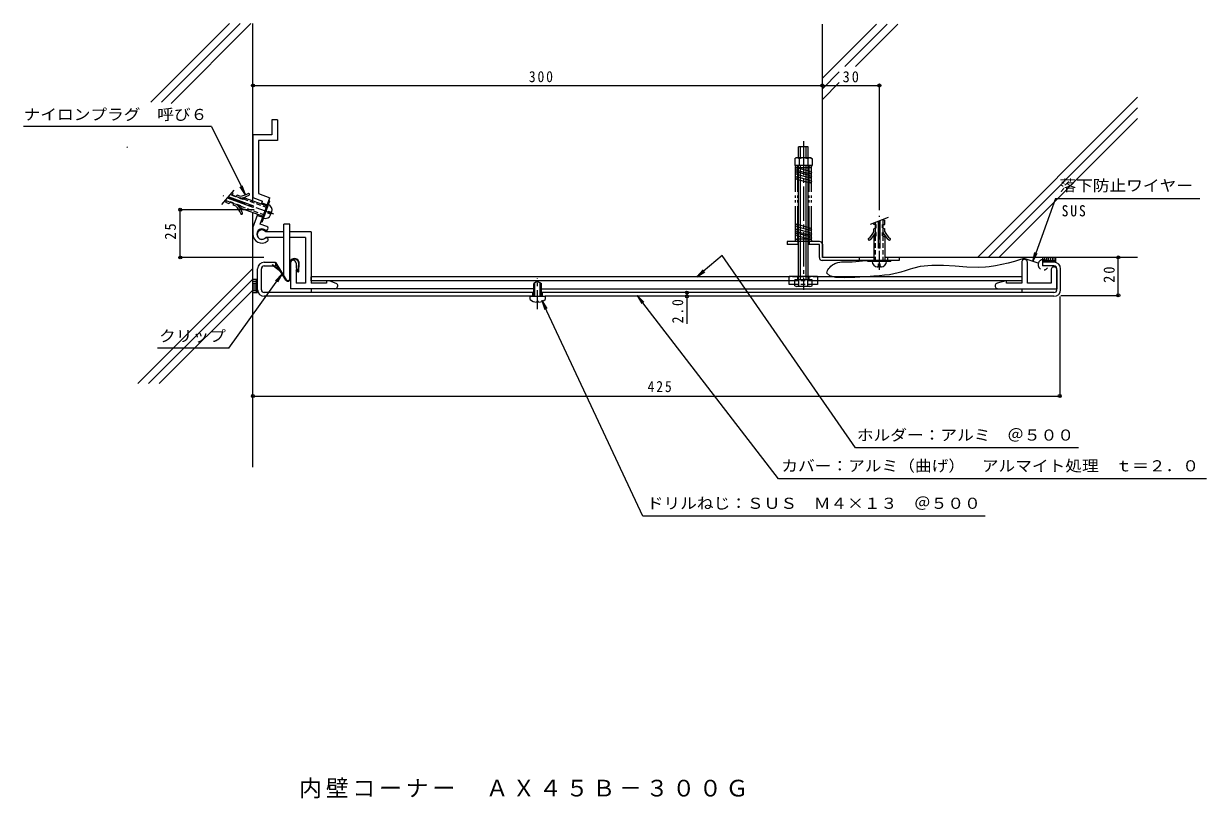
# Model space of a CAD drawing. Units: millimetres, scale not verified. Extents: x -307 to 316, y -273 to 136.
import ezdxf
from ezdxf.enums import TextEntityAlignment as Align

# ---------------------------------------------------------------- set-up
doc = ezdxf.new("R2010")
doc.units = ezdxf.units.MM
doc.header["$LTSCALE"] = 2
doc.header["$PDMODE"] = 32
doc.header["$PDSIZE"] = 1.6
for name, pattern in [('CHAIN1', [8, 5, -1, 1, -1]), ('CHAIN2', [12, 9, -1, 1, -1]), ('DASHED1', [1.8, 1.2, -0.6]), ('DOUBLE_CHAIN1', [8.8, 5, -1, 0.6, -0.6, 0.6, -1]), ('DOUBLE_CHAIN2', [12.8, 9, -1, 0.6, -0.6, 0.6, -1])]:
    doc.linetypes.add(name, pattern=pattern)
for name, color, linetype, lineweight in [('D-0', 3, 'Continuous', 9), ('D-1', 2, 'Continuous', 9), ('D-2', 4, 'Continuous', 9), ('D-3', 6, 'Continuous', 5), ('D-4', 7, 'Continuous', 9), ('D-5', 7, 'Continuous', 9)]:
    doc.layers.add(name, color=color, linetype=linetype, lineweight=lineweight)
doc.layers.add('D-6', color=3, linetype='Continuous')
doc.styles.add('ＭＳ ゴシック', font='')
doc.styles.get('ＭＳ ゴシック').set_extended_font_data('MS Gothic')

msp = doc.modelspace()

# ---------------------------------------------------------------- linework, layer by layer
at = {"layer": 'D-0'}
for p, q in [((-183.968, -4.599), (-183.968, 6.401)), ((-181.968, -4.599), (-181.968, 6.401)), ((-180.468, 9.901), (-174.518, 9.901)), ((-180.468, 7.901), (-174.518, 7.901)), ((-174.518, 9.901), (-174.518, 7.901)), ((229.532, 9.901), (229.532, 7.901)), ((235.532, 9.901), (229.532, 9.901)), ((235.532, 7.901), (229.532, 7.901)), ((237.032, -4.599), (237.032, 6.401)), ((239.032, -4.599), (239.032, 6.401)), ((-38.468, -6.099), (-180.468, -6.099)), ((235.532, -6.099), (-34.468, -6.099)), ((-37.868, -8.099), (-180.468, -8.099)), ((235.532, -8.099), (-32.468, -8.099))]:
    msp.add_line(p, q, dxfattribs=at)
at = {"layer": 'D-0', "color": 7, "linetype": 'CHAIN1'}
msp.add_line((227.25, 9.301), (219.888, 11.851), dxfattribs=at)
for points in [[(219.888, 11.851), (217.972, 11.279), (214.666, 10.315), (211.353, 9.412), (208.03, 8.609), (204.693, 7.944), (201.337, 7.456), (199.38, 7.27), (195.845, 7.123), (189.703, 7.3), (183.529, 7.75), (177.353, 8.16), (171.206, 8.218), (165.118, 7.609), (161.627, 6.827), (160.971, 6.638), (159.845, 6.286), (158.728, 5.914), (157.622, 5.535), (156.53, 5.161), (155.457, 4.807), (154.843, 4.615), (153.472, 4.227), (151.148, 3.698), (148.796, 3.308), (146.326, 3.015), (143.647, 2.775), (140.668, 2.547), (138.768, 2.403), (135.874, 2.177), (130.536, 1.808), (125.275, 1.631), (120.689, 1.838), (117.379, 2.621), (115.942, 4.173), (116.205, 5.5), (116.397, 5.859), (116.839, 6.509), (117.399, 7.17), (118.055, 7.814)], [(118.055, 7.814), (118.786, 8.411), (119.569, 8.931), (120.039, 9.187), (120.612, 9.442), (121.618, 9.759), (122.641, 9.949), (123.678, 10.043), (124.723, 10.074), (125.772, 10.074), (126.38, 10.072), (127.44, 10.081), (129.261, 10.137), (131.074, 10.237), (132.882, 10.37), (134.686, 10.527), (136.488, 10.699), (137.532, 10.801)]]:
    msp.add_lwpolyline(points, dxfattribs=at)
at = {"layer": 'D-0'}
for centre, radius, start, end in [((-180.468, 6.401), 3.5, 90, 180), ((-180.468, 6.401), 1.5, 90, 180), ((235.532, 6.401), 3.5, 0, 90), ((235.532, 6.401), 1.5, 0, 90), ((-180.468, -4.599), 3.5, 180, 270), ((-180.468, -4.599), 1.5, 180, 270), ((235.532, -4.599), 1.5, 270, 0), ((235.532, -4.599), 3.5, 270, 0)]:
    msp.add_arc(centre, radius, start, end, dxfattribs=at)
at = {"layer": 'D-0', "color": 7, "linetype": 'CHAIN1'}
msp.add_arc((229.936, 8.567), 2.738, 29.15391, 345.92445, dxfattribs=at)
at = {"layer": 'D-1'}
for p, q in [((-173.468, 84.951), (-176.468, 84.951)), ((-176.468, 84.951), (-176.468, 76.951)), ((-173.468, 84.951), (-173.468, 73.951)), ((-176.468, 76.951), (-186.468, 76.951)), ((-173.468, 73.951), (-183.468, 73.951)), ((-183.468, 73.951), (-183.468, 46.052)), ((101.032, 64.801), (101.032, 70.601)), ((106.032, 70.601), (101.032, 70.601)), ((102.032, 64.801), (102.032, 70.601)), ((105.032, 64.801), (105.032, 70.601)), ((106.032, 64.801), (106.032, 70.601)), ((98.932, 64.426), (98.932, 60.801)), ((101.241, 64.426), (101.241, 60.801)), ((105.822, 64.426), (105.822, 60.801)), ((107.482, 64.801), (108.132, 64.426)), ((101.032, 0.601), (101.032, 60.801)), ((102.032, 0.601), (102.032, 60.801)), ((105.032, 0.601), (105.032, 60.801)), ((106.032, 0.601), (106.032, 60.801)), ((-186.29, 38.672), (-199.902, 43.626)), ((-196.925, 46.001), (-197.625, 46.256)), ((-197.301, 44.968), (-196.925, 46.001)), ((-195.657, 44.369), (-197.301, 44.968)), ((-195.503, 44.526), (-197.233, 45.156)), ((-195.657, 44.369), (-194.811, 45.232)), ((-193.31, 44.686), (-194.811, 45.232)), ((-191.432, 43.151), (-192.998, 43.721)), ((-191.663, 42.916), (-190.817, 43.778)), ((-190.817, 43.778), (-179.071, 39.503)), ((-183.468, 46.052), (-177.48, 43.873)), ((-182.568, 29.894), (-177.48, 43.873)), ((-200.847, 42.534), (-200.754, 41.329)), ((-198.874, 40.645), (-200.754, 41.329)), ((-198.498, 41.679), (-198.874, 40.645)), ((-196.837, 40.861), (-198.567, 41.491)), ((-196.854, 41.08), (-198.498, 41.679)), ((-196.854, 41.08), (-196.76, 39.876)), ((-195.26, 39.329), (-196.76, 39.876)), ((-194.505, 40.225), (-194.573, 40.037)), ((-192.86, 39.627), (-194.505, 40.225)), ((-192.835, 39.298), (-194.401, 39.868)), ((-181.89, 40.529), (-181.325, 42.08)), ((-181.668, 41.14), (-178.848, 40.114)), ((-178.814, 38.747), (-179.284, 38.918)), ((-186.468, 27.951), (-183.839, 35.173)), ((-184.062, 34.562), (-181.243, 33.536)), ((-181.635, 30.994), (-182.105, 31.166)), ((-180.353, 34.518), (-180.823, 34.689)), ((-177.158, 34.816), (-176.543, 36.508)), ((143.132, 17.301), (143.132, 31.481)), ((143.932, 17.301), (143.932, 31.786)), ((145.282, 32.301), (146.382, 31.801)), ((-186.468, 27.951), (-186.468, 24.701)), ((-179.125, 28.64), (-182.568, 29.894)), ((-170.221, 25.901), (-179.718, 25.901)), ((-167.021, 29.901), (-170.221, 29.901)), ((-170.221, 2.922), (-170.221, 29.901)), ((-167.021, 1.414), (-167.021, 29.901)), ((-155.718, 25.901), (-167.021, 25.901)), ((-155.718, 25.901), (-155.718, -1.099)), ((140.682, 29.801), (140.682, 30.547)), ((141.782, 28.051), (140.682, 27.551)), ((140.682, 25.955), (140.682, 27.551)), ((141.482, 23.665), (141.482, 25.332)), ((141.582, 27.96), (141.582, 29.801)), ((141.782, 25.551), (141.582, 25.551)), ((141.782, 23.801), (141.782, 25.551)), ((145.282, 28.051), (145.282, 29.801)), ((145.282, 28.051), (146.382, 27.551)), ((145.282, 23.801), (145.282, 25.551)), ((145.282, 25.551), (145.482, 25.551)), ((145.482, 27.96), (145.482, 29.801)), ((145.582, 23.665), (145.582, 25.332)), ((146.382, 25.955), (146.382, 27.551)), ((-170.221, 22.901), (-179.718, 22.901)), ((-158.718, 22.901), (-167.021, 22.901)), ((-158.718, 22.901), (-158.718, -1.099)), ((94.932, 20.801), (94.932, 19.201)), ((112.032, 20.801), (94.932, 20.801)), ((101.032, 19.201), (94.932, 19.201)), ((100.532, 20.801), (100.532, 19.201)), ((111.932, 19.201), (106.032, 19.201)), ((106.532, 20.801), (106.532, 19.201)), ((111.932, 12.301), (111.932, 19.201)), ((113.532, 19.301), (113.532, 12.401)), ((141.782, 23.801), (140.682, 23.301)), ((140.682, 23.301), (140.682, 10.801)), ((145.282, 23.801), (146.382, 23.301)), ((146.382, 23.301), (146.382, 10.801)), ((143.932, 17.301), (143.132, 17.301)), ((-166.718, 9.401), (-166.718, -4.099)), ((153.932, 10.801), (113.432, 10.801)), ((140.682, 12.401), (113.532, 12.401)), ((133.032, 10.801), (133.032, 12.401)), ((141.282, 10.301), (141.282, 10.801)), ((144.432, 7.401), (142.632, 7.401)), ((145.782, 10.301), (145.782, 10.801)), ((153.932, 12.401), (146.382, 12.401)), ((148.032, 10.801), (148.032, 12.401)), ((149.532, 10.301), (149.532, 10.801)), ((153.932, 12.401), (153.932, 10.801)), ((218.532, 9.901), (218.532, -1.099)), ((221.532, -1.099), (221.532, 9.901)), ((-163.718, 5.901), (-163.218, 5.901)), ((-163.718, 5.901), (-163.718, -1.099)), ((96.032, 2.101), (-155.718, 2.101)), ((-155.718, 0.101), (-155.718, 2.101)), ((98.932, 0.101), (-155.718, 0.101)), ((-147.718, 0.101), (-147.718, -1.099)), ((-142.263, -1.441), (-146.156, 0.101)), ((96.032, 2.601), (111.032, 2.601)), ((96.032, -1.899), (96.032, 2.601)), ((108.132, 0.601), (98.932, 0.601)), ((98.932, -2.552), (98.932, 0.601)), ((101.203, -2.899), (101.203, 0.601)), ((105.86, -2.552), (105.86, 0.601)), ((108.132, -2.552), (108.132, 0.601)), ((218.532, 0.101), (108.132, 0.101)), ((111.032, 2.601), (111.032, -1.899)), ((218.532, 2.101), (111.032, 2.101)), ((210.232, 0.101), (205.637, -1.152)), ((234.032, 5.901), (234.032, -1.099)), ((237.032, 5.901), (237.032, -4.099)), ((-37.868, -4.099), (-166.718, -4.099)), ((-158.718, -1.099), (-163.718, -1.099)), ((-147.718, -1.099), (-155.718, -1.099)), ((-155.718, -4.099), (-155.718, -6.099)), ((-37.868, -6.099), (-155.718, -6.099)), ((-38.968, -8.099), (-38.968, -6.099)), ((-36.468, -0.099), (-38.468, -1.254)), ((-38.468, -8.099), (-38.468, -1.254)), ((-37.868, -8.099), (-37.868, -0.907)), ((-36.468, -0.099), (-34.468, -1.253)), ((-35.068, -8.099), (-35.068, -0.907)), ((-35.068, -4.099), (237.032, -4.099)), ((218.532, -6.099), (-35.068, -6.099)), ((-34.468, -8.099), (-34.468, -1.253)), ((-33.968, -8.099), (-33.968, -6.099)), ((98.932, -1.899), (96.032, -1.899)), ((106.996, -2.899), (100.068, -2.899)), ((111.032, -1.899), (108.132, -1.899)), ((218.532, -4.099), (218.532, -6.099)), ((234.032, -1.099), (221.532, -1.099)), ((-40.468, -9.822), (-40.468, -8.099)), ((-35.968, -10.778), (-36.968, -10.778)), ((-36.968, -11.179), (-36.968, -10.778)), ((-35.968, -11.179), (-35.968, -10.778))]:
    msp.add_line(p, q, dxfattribs=at)
at = {"layer": 'D-1', "linetype": 'CHAIN2'}
msp.add_line((103.532, 73.686), (103.532, -4.709), dxfattribs=at)
at = {"layer": 'D-1', "linetype": 'DOUBLE_CHAIN1'}
for p, q in [((-202.841, 40.231), (-196.235, 47.862)), ((148.128, 33.387), (138.697, 29.79))]:
    msp.add_line(p, q, dxfattribs=at)
at = {"layer": 'D-1', "linetype": 'CHAIN1'}
for p, q in [((-175.396, 35.133), (-202.124, 44.861)), ((143.532, 5.854), (143.532, 34.297)), ((-36.468, -14.798), (-36.468, 1.319))]:
    msp.add_line(p, q, dxfattribs=at)
at = {"layer": 'D-1', "linetype": 'DASHED1'}
for p, q in [((-197.233, 45.156), (-198.256, 45.528)), ((-193.239, 43.702), (-195.503, 44.526)), ((-198.567, 41.491), (-200.83, 42.315)), ((-194.573, 40.037), (-196.837, 40.861)), ((-180.277, 34.728), (-192.835, 39.298)), ((-178.874, 38.58), (-191.432, 43.151)), ((-178.217, 36.687), (-178.556, 35.755)), ((-177.475, 35.362), (-178.556, 35.755)), ((-177.136, 36.293), (-178.217, 36.687)), ((145.482, 29.801), (145.482, 32.21)), ((141.582, 29.801), (141.582, 30.89)), ((141.582, 25.551), (141.582, 27.96)), ((145.482, 25.551), (145.482, 27.96)), ((141.482, 10.301), (141.482, 23.665)), ((145.582, 10.301), (145.582, 23.665)), ((143.036, 9.036), (144.028, 9.036)), ((143.036, 7.886), (143.036, 9.036)), ((144.028, 7.886), (144.028, 9.036)), ((111.032, 2.101), (96.032, 2.101)), ((108.132, 0.101), (98.932, 0.101)), ((100.532, 0.101), (100.532, 2.601)), ((106.532, 0.101), (106.532, 2.601)), ((108.132, -1.899), (98.932, -1.899))]:
    msp.add_line(p, q, dxfattribs=at)
at = {"layer": 'D-1'}
for points in [[(-186.468, 76.951), (-186.468, 43.951), (-181.325, 42.08)], [(107.482, 64.801), (99.582, 64.801), (98.932, 64.426)], [(108.132, 64.426), (108.132, 60.801), (98.932, 60.801)], [(-186.29, 38.672), (-186.017, 39.424), (-199.341, 44.274)], [(-191.663, 42.916), (-193.307, 43.514), (-193.239, 43.702)], [(-192.86, 39.627), (-192.766, 38.422), (-181.02, 34.147)], [(-181.635, 30.994), (-177.531, 42.271), (-178.001, 42.442)], [(145.282, 29.801), (146.382, 29.801), (146.382, 31.801)], [(141.782, 28.051), (141.782, 29.801), (140.682, 29.801)], [(-163.718, 9.401), (-163.718, 6.901), (-163.218, 5.901)], [(149.532, 10.301), (137.532, 10.301), (137.532, 10.801)], [(218.532, -1.099), (210.532, -1.099), (210.532, 0.101)], [(-40.468, -8.099), (-32.468, -8.099), (-32.468, -9.822)]]:
    msp.add_lwpolyline(points, dxfattribs=at)
for centre, radius, start, end in [((100.087, 62.837), 1.964, 53.99113, 126.00887), ((103.532, 57.623), 7.178, 71.39072, 108.60928), ((106.977, 62.837), 1.964, 53.99094, 126.00906), ((-193.901, 53.68), 9, 273.79745, 302.92981), ((-193.901, 53.68), 10, 273.79745, 302.92981), ((-188.737, 45.707), 0.5, 302.92963, 122.9299), ((-201.494, 32.819), 9, 17.07016, 46.20251), ((-201.494, 32.819), 10, 17.07016, 46.20251), ((-179.268, 37.499), 2.9, 339.99998, 69.99998), ((-192.413, 35.608), 0.5, 197.07007, 17.07034), ((-179.884, 35.808), 2.9, 249.99998, 339.99998), ((-181.718, 24.701), 2.75, 53.11603, 306.88397), ((-181.718, 24.401), 2.5, 36.8699, 323.1301), ((-179.467, 27.701), 1, 233.11566, 70.00063), ((132.432, 29.586), 9, 307.07018, 336.20253), ((132.432, 29.586), 10, 307.07018, 336.20253), ((154.632, 29.586), 10, 203.79747, 232.92982), ((154.632, 29.586), 9, 203.79747, 232.92982), ((-181.718, 24.701), 4.75, 180, 306.88397), ((-179.467, 21.702), 1, 306.88434, 126.88434), ((112.032, 19.301), 1.5, 0, 90), ((138.159, 22.006), 0.5, 127.07008, 307.07036), ((148.905, 22.006), 0.5, 232.92964, 52.92992), ((-165.218, 9.401), 1.5, 0, 180), ((113.432, 12.301), 1.5, 180, 270), ((142.632, 10.301), 2.9, 180, 270), ((144.432, 10.301), 2.9, 270, 0), ((220.032, 9.901), 1.5, 0, 180.00002), ((235.532, 5.901), 1.5, 0, 180.00002), ((-143.218, -2.599), 1.5, 270, 50.49197), ((100.068, -0.864), 2.035, 236.07687, 303.92313), ((103.532, 5.1), 7.999, 253.07597, 286.92403), ((106.996, -0.864), 2.035, 236.07687, 303.92313), ((206.032, -2.599), 1.5, 90, 270.00002), ((-36.468, -4.699), 6.5, 232.01996, 265.58826), ((-36.468, -4.699), 6.5, 274.41174, 307.97984)]:
    msp.add_arc(centre, radius, start, end, dxfattribs=at)
at = {"layer": 'D-1', "linetype": 'DASHED1'}
for centre, start, end in [((-177.646, 34.892), 325.58549, 69.99998), ((-176.965, 36.763), 249.99998, 354.41447), ((142.536, 7.886), 255.58551, 0), ((144.528, 7.886), 180, 284.41449)]:
    msp.add_arc(centre, 0.5, start, end, dxfattribs=at)
at = {"layer": 'D-2', "linetype": 'DOUBLE_CHAIN2'}
for p, q in [((99.332, 21.401), (99.332, 60.201)), ((100.532, 21.401), (100.532, 60.201)), ((106.532, 21.401), (106.532, 60.201)), ((107.732, 21.401), (107.732, 60.201))]:
    msp.add_line(p, q, dxfattribs=at)
at = {"layer": 'D-2'}
for p, q in [((107.132, 60.801), (99.932, 60.801)), ((107.132, 59.601), (99.932, 59.601)), ((107.132, 57.628), (99.932, 59.601)), ((99.932, 58.401), (107.132, 56.428)), ((107.132, 55.455), (99.932, 57.428)), ((99.932, 56.228), (107.132, 54.255)), ((107.132, 52.948), (99.932, 54.921)), ((99.932, 53.721), (107.132, 51.748)), ((107.132, 27.881), (99.932, 29.855)), ((99.932, 28.655), (107.132, 26.681)), ((107.132, 25.375), (99.932, 27.348)), ((99.932, 26.148), (107.132, 24.175)), ((107.132, 23.201), (99.932, 25.175)), ((99.932, 23.975), (107.132, 22.001)), ((107.132, 22.001), (99.932, 22.001)), ((107.132, 20.801), (99.932, 20.801)), ((229.532, 12.401), (229.532, 9.901)), ((236.532, 10.601), (229.532, 10.601)), ((230.532, 12.401), (230.532, 10.601)), ((231.532, 12.401), (231.532, 10.601)), ((232.532, 12.401), (232.532, 10.601)), ((233.532, 12.401), (233.532, 10.601)), ((234.532, 12.401), (234.532, 10.601)), ((235.532, 12.401), (235.532, 10.601)), ((236.532, 9.901), (235.532, 9.901)), ((236.532, 9.901), (236.532, 12.401)), ((-186.468, 0.901), (-183.968, 0.901)), ((-184.668, 0.901), (-184.668, -6.099)), ((-186.468, -0.099), (-184.668, -0.099)), ((-186.468, -1.099), (-184.668, -1.099)), ((-186.468, -2.099), (-184.668, -2.099)), ((-186.468, -3.099), (-184.668, -3.099)), ((-186.468, -4.099), (-184.668, -4.099)), ((-186.468, -5.099), (-184.668, -5.099))]:
    msp.add_line(p, q, dxfattribs=at)
at = {"layer": 'D-2', "color": 5, "lineweight": 5}
for p, q in [((-176.095, 8.565), (-176.279, 8.328)), ((-171.665, 4.726), (-176.279, 8.328)), ((-172.102, 5.448), (-176.095, 8.565)), ((-174.261, 9.592), (-174.513, 9.43)), ((-169.061, 0.428), (-174.513, 9.43)), ((-168.809, 0.59), (-174.261, 9.592)), ((-167.018, 1.201), (-167.018, 9.301)), ((-166.718, 1.223), (-166.718, 9.401)), ((-162.616, 5.036), (-162.318, 9.299)), ((-162.316, 5.015), (-162.018, 9.278)), ((-163.453, 5.999), (-163.679, 5.802)), ((-162.842, 4.839), (-163.679, 5.802)), ((-162.616, 5.036), (-163.453, 5.999))]:
    msp.add_line(p, q, dxfattribs=at)
at = {"layer": 'D-2'}
msp.add_lwpolyline([(-186.468, -6.099), (-183.968, -6.099), (-183.968, -4.599)], dxfattribs=at)
for centre in [(99.932, 60.201), (99.932, 59.001), (99.932, 56.828), (107.132, 60.201), (107.132, 57.028), (99.932, 54.321), (107.132, 54.855), (107.132, 52.348), (99.932, 29.255), (99.932, 26.748), (99.932, 24.575), (107.132, 27.281), (107.132, 24.775), (99.932, 21.401), (107.132, 22.601), (107.132, 21.401)]:
    msp.add_circle(centre, 0.6, dxfattribs=at)
at = {"layer": 'D-2', "color": 5, "lineweight": 5}
for centre, radius, start, end in [((-164.518, 9.301), 2.5, 359.71498, 180), ((-164.518, 9.301), 2.2, 359.93935, 180), ((-168.018, 1.201), 1.3, 217.69359, 0), ((-168.018, 1.201), 1, 217.69359, 0), ((-162.616, 5.036), 0.3, 221, 356)]:
    msp.add_arc(centre, radius, start, end, dxfattribs=at)
at = {"layer": 'D-3'}
for p, q in [((-240.211, 94.2), (-198.828, 135.583)), ((-234.554, 94.2), (-193.171, 135.583)), ((-229.57, 93.527), (-187.514, 135.583)), ((-186.468, 41.896), (-186.468, 135.583)), ((142.012, 135.383), (113.532, 106.903)), ((113.532, 12.401), (113.532, 135.383)), ((125.366, 113.08), (147.669, 135.383)), ((131.023, 113.08), (153.325, 135.383)), ((113.532, 101.246), (122.432, 110.146)), ((113.532, 95.59), (122.432, 104.489)), ((279.606, 96.857), (195.151, 12.401)), ((200.808, 12.401), (279.606, 91.2)), ((206.464, 12.401), (279.606, 85.543)), ((-252.778, 70.319), (-252.509, 70.588)), ((-186.468, -98.108), (-186.468, 35.83)), ((-186.468, 6.521), (-247.104, -54.114)), ((140.682, 12.401), (113.532, 12.401)), ((279.606, 12.401), (153.932, 12.401)), ((-241.447, -54.114), (-186.468, 0.864)), ((-235.79, -54.114), (-186.468, -4.793))]:
    msp.add_line(p, q, dxfattribs=at)
at = {"layer": 'D-4'}
for p, q in [((-208.224, 81.353), (-307.211, 81.353)), ((-190.423, 45.38), (-192.036, 50.112)), ((236.317, 43.44), (312.32, 43.44)), ((60.785, 13.457), (47.467, 2.101)), ((130.94, -87.929), (60.785, 13.457)), ((224.376, 10.186), (226.665, 14.631)), ((-171.103, 3.798), (-174.518, 0.146)), ((47.467, 2.101), (50.815, 5.814)), ((47.467, 2.101), (51.662, 4.821)), ((-34.256, -10.311), (-32.748, -15.078)), ((15.922, -7.599), (18.431, -11.924)), ((-199.13, -35.372), (-236.676, -35.372)), ((248.528, -87.929), (130.94, -87.929)), ((315.786, -104.216), (90.359, -104.216)), ((199.288, -123.95), (18.872, -123.95))]:
    msp.add_line(p, q, dxfattribs=at)
for points in [[(-208.224, 81.353), (-190.423, 45.38), (-193.206, 49.533)], [(236.317, 43.44), (224.376, 10.186), (225.437, 15.072)], [(-199.13, -35.372), (-171.103, 3.798), (-173.456, -0.613)], [(18.872, -123.95), (-34.256, -10.311), (-31.566, -14.525)], [(90.359, -104.216), (15.922, -7.599), (19.465, -11.127)]]:
    msp.add_lwpolyline(points, dxfattribs=at)
at = {"layer": 'D-5'}
for p, q in [((-186.468, 102.991), (143.532, 102.991)), ((143.532, 37.297), (143.532, 102.991)), ((-185.865, 37.551), (-224.741, 37.551)), ((-224.741, 12.401), (-224.741, 37.551)), ((-180.661, 12.401), (-224.741, 12.401)), ((42.183, -6.099), (42.183, -22.568)), ((238.532, -8.199), (238.532, -60.63)), ((-186.468, -60.63), (238.532, -60.63))]:
    msp.add_line(p, q, dxfattribs=at)
msp.add_lwpolyline([(239.132, -7.599), (269.422, -7.599), (269.422, 12.401)], dxfattribs=at)
for p in [(-186.468, 102.991), (113.532, 102.991), (143.532, 102.991), (-224.741, 37.551), (-224.741, 12.401), (269.422, 12.401), (42.183, -6.099), (42.183, -8.099), (269.422, -7.599), (-186.468, -60.63), (238.532, -60.63)]:
    msp.add_point(p, dxfattribs=at)

# ---------------------------------------------------------------- texts
at = {"layer": 'D-4', "color": 2, "style": 'ＭＳ ゴシック', "width": 1.1}
for s, p in [('ナイロンプラグ\u3000呼び６', (-307.26, 83.047)), ('落下防止ワイヤー', (238.363, 45.589)), ('クリップ', (-235.89, -33.72)), ('ホルダー：アルミ\u3000＠５００', (131.675, -85.882)), ('カバー：アルミ（曲げ）\u3000アルマイト処理\u3000ｔ＝２．０', (91.902, -102.097)), ('ドリルねじ：ＳＵＳ\u3000Ｍ４×１３\u3000＠５００', (21, -121.831))]:
    msp.add_text(s, height=5.865, dxfattribs=at).set_placement(p, align=Align.BOTTOM_LEFT)
at = {"layer": 'D-5', "color": 2, "char_height": 5.865, "attachment_point": 7, "style": 'ＭＳ ゴシック'}
for s, insert in [('\\T1.27;\\W0.9;300', (-41.097, 104.648)), ('\\T1.27;\\W0.95;30', (124.166, 104.592)), ('\\T1.27;\\W0.9;SUS', (239.541, 33.935)), ('\\T1.27;\\W0.9;425', (21.456, -58.642))]:
    msp.add_mtext(s, dxfattribs=dict(at, insert=insert))
at = {"layer": 'D-5', "color": 2, "char_height": 5.865, "attachment_point": 7, "rotation": 90, "style": 'ＭＳ ゴシック'}
for s, insert in [('\\T1.27;\\W0.95;25', (-226.934, 21.759)), ('\\T1.27;\\W0.95;20', (267.565, -0.987)), ('\\T1.27;\\W0.9;2.0', (40.292, -22.313))]:
    msp.add_mtext(s, dxfattribs=dict(at, insert=insert))
at = {"layer": 'D-6', "insert": (-162.068, -272.62), "char_height": 8.798, "attachment_point": 7, "style": 'ＭＳ ゴシック'}
msp.add_mtext('\\T1.17;内壁コーナー\u3000ＡＸ４５Ｂ－３００Ｇ', dxfattribs=at)

doc.saveas('drawing.dxf')
